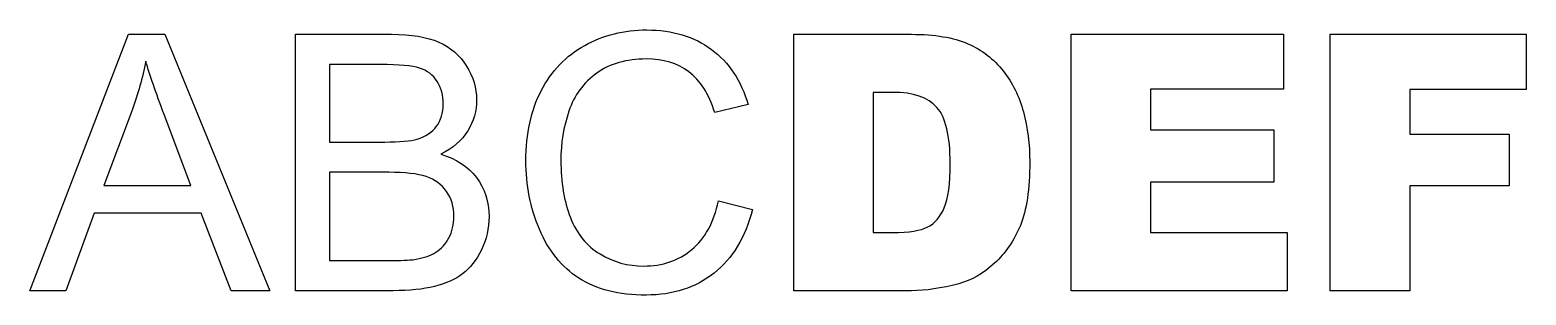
# Model space of a CAD drawing. Header units: millimetres. Extents: x 10 to 68.4, y 9.7 to 20.
import ezdxf

# ---------------------------------------------------------------- set-up
doc = ezdxf.new("R2010")
doc.units = ezdxf.units.MM
doc.layers.get('0').update_dxf_attribs({"lineweight": 25, "true_color": 0xffffff})

msp = doc.modelspace()

# ---------------------------------------------------------------- linework, layer by layer
for p, q in [((10, 9.829), (13.84, 19.829)), ((13.84, 19.829), (15.266, 19.829)), ((15.266, 19.829), (19.359, 9.829)), ((20.36, 9.829), (20.36, 19.829)), ((20.36, 19.829), (24.112, 19.829)), ((39.804, 19.829), (44.395, 19.829)), ((39.804, 9.829), (39.804, 19.829)), ((50.622, 19.829), (58.903, 19.829)), ((50.622, 9.829), (50.622, 19.829)), ((58.903, 19.829), (58.903, 17.694)), ((60.729, 19.829), (68.369, 19.829)), ((60.729, 9.829), (60.729, 19.829)), ((68.369, 19.829), (68.369, 17.681)), ((23.682, 18.649), (21.683, 18.649)), ((21.683, 18.649), (21.683, 15.628)), ((42.894, 17.565), (42.894, 12.101)), ((43.665, 17.565), (42.894, 17.565)), ((58.903, 17.694), (53.719, 17.694)), ((53.719, 17.694), (53.719, 16.105)), ((68.369, 17.681), (63.833, 17.681)), ((63.833, 17.681), (63.833, 15.935)), ((38.019, 17.087), (36.716, 16.78)), ((13.984, 16.869), (12.885, 13.936)), ((16.276, 13.936), (15.232, 16.705)), ((53.719, 16.105), (58.528, 16.105)), ((58.528, 16.105), (58.528, 14.065)), ((63.833, 15.935), (67.708, 15.935)), ((67.708, 15.935), (67.708, 13.915)), ((21.683, 15.628), (23.846, 15.628)), ((23.996, 14.447), (21.683, 14.447)), ((21.683, 14.447), (21.683, 11.01)), ((58.528, 14.065), (53.719, 14.065)), ((53.719, 14.065), (53.719, 12.094)), ((12.885, 13.936), (16.276, 13.936)), ((67.708, 13.915), (63.833, 13.915)), ((63.833, 13.915), (63.833, 9.829)), ((12.503, 12.858), (11.405, 9.829)), ((16.685, 12.858), (12.503, 12.858)), ((17.851, 9.829), (16.685, 12.858)), ((36.866, 13.336), (38.189, 13.001)), ((42.894, 12.101), (43.651, 12.101)), ((53.719, 12.094), (59.053, 12.094)), ((59.053, 12.094), (59.053, 9.829)), ((21.683, 11.01), (24.173, 11.01)), ((11.405, 9.829), (10, 9.829)), ((19.359, 9.829), (17.851, 9.829)), ((24.173, 9.829), (20.36, 9.829)), ((44.395, 9.829), (39.804, 9.829)), ((59.053, 9.829), (50.622, 9.829)), ((63.833, 9.829), (60.729, 9.829))]:
    msp.add_line(p, q)
for points in [[(31.644, 19.396), (32.378, 19.799), (33.187, 20), (34.069, 20)], [(34.069, 20), (35.069, 20), (35.911, 19.745), (36.593, 19.236)], [(24.112, 19.829), (24.876, 19.829), (25.488, 19.728), (25.95, 19.526)], [(25.95, 19.526), (26.412, 19.324), (26.773, 19.012), (27.035, 18.591)], [(29.946, 17.63), (30.343, 18.405), (30.91, 18.994), (31.644, 19.396)], [(44.395, 19.829), (45.299, 19.829), (46.031, 19.707), (46.588, 19.461)], [(46.588, 19.461), (47.145, 19.216), (47.605, 18.863), (47.969, 18.404)], [(14.523, 18.779), (14.395, 18.138), (14.216, 17.501), (13.984, 16.869)], [(15.232, 16.705), (14.914, 17.547), (14.677, 18.238), (14.523, 18.779)], [(34.042, 18.868), (33.273, 18.868), (32.631, 18.683), (32.115, 18.315)], [(35.706, 18.37), (35.265, 18.702), (34.71, 18.868), (34.042, 18.868)], [(36.593, 19.236), (37.275, 18.727), (37.75, 18.01), (38.019, 17.087)], [(25.203, 18.51), (24.907, 18.603), (24.4, 18.649), (23.682, 18.649)], [(25.885, 17.991), (25.726, 18.244), (25.499, 18.416), (25.203, 18.51)], [(27.035, 18.591), (27.296, 18.171), (27.427, 17.731), (27.427, 17.271)], [(32.115, 18.315), (31.599, 17.947), (31.236, 17.452), (31.027, 16.832)], [(36.716, 16.78), (36.484, 17.508), (36.147, 18.038), (35.706, 18.37)], [(47.969, 18.404), (48.333, 17.945), (48.596, 17.41), (48.76, 16.801)], [(26.124, 17.115), (26.124, 17.447), (26.044, 17.739), (25.885, 17.991)], [(29.349, 14.905), (29.349, 15.946), (29.548, 16.854), (29.946, 17.63)], [(45.384, 16.978), (45.038, 17.369), (44.465, 17.565), (43.665, 17.565)], [(25.868, 16.241), (26.039, 16.473), (26.124, 16.764), (26.124, 17.115)], [(27.427, 17.271), (27.427, 16.844), (27.311, 16.442), (27.079, 16.064)], [(45.902, 14.802), (45.902, 15.862), (45.729, 16.587), (45.384, 16.978)], [(31.027, 16.832), (30.818, 16.211), (30.713, 15.571), (30.713, 14.911)], [(48.76, 16.801), (48.924, 16.191), (49.006, 15.546), (49.006, 14.864)], [(25.108, 15.744), (25.444, 15.844), (25.698, 16.01), (25.868, 16.241)], [(27.079, 16.064), (26.847, 15.687), (26.497, 15.382), (26.028, 15.15)], [(23.846, 15.628), (24.432, 15.628), (24.853, 15.666), (25.108, 15.744)], [(26.028, 15.15), (26.633, 14.973), (27.098, 14.67), (27.423, 14.243)], [(29.877, 12.224), (29.525, 13.056), (29.349, 13.95), (29.349, 14.905)], [(30.713, 14.911), (30.713, 14.061), (30.837, 13.319), (31.085, 12.684)], [(45.67, 13.066), (45.825, 13.423), (45.902, 14.002), (45.902, 14.802)], [(49.006, 14.864), (49.006, 13.795), (48.884, 12.966), (48.641, 12.377)], [(25.459, 14.28), (25.12, 14.392), (24.632, 14.447), (23.996, 14.447)], [(26.253, 13.701), (26.062, 13.976), (25.798, 14.169), (25.459, 14.28)], [(27.423, 14.243), (27.748, 13.815), (27.911, 13.311), (27.911, 12.729)], [(26.54, 12.729), (26.54, 13.101), (26.444, 13.425), (26.253, 13.701)], [(35.822, 11.432), (36.336, 11.86), (36.684, 12.494), (36.866, 13.336)], [(38.189, 13.001), (37.912, 11.915), (37.413, 11.086), (36.692, 10.515)], [(45.029, 12.316), (45.302, 12.459), (45.516, 12.709), (45.67, 13.066)], [(26.342, 11.886), (26.474, 12.129), (26.54, 12.41), (26.54, 12.729)], [(27.911, 12.729), (27.911, 12.26), (27.812, 11.825), (27.614, 11.422)], [(31.085, 12.684), (31.333, 12.05), (31.718, 11.576), (32.241, 11.262)], [(43.651, 12.101), (44.297, 12.101), (44.756, 12.173), (45.029, 12.316)], [(48.641, 12.377), (48.397, 11.788), (48.06, 11.295), (47.628, 10.897)], [(25.837, 11.33), (26.042, 11.457), (26.21, 11.643), (26.342, 11.886)], [(31.419, 10.317), (30.744, 10.756), (30.23, 11.392), (29.877, 12.224)], [(25.073, 11.057), (25.378, 11.112), (25.633, 11.203), (25.837, 11.33)], [(27.614, 11.422), (27.417, 11.02), (27.172, 10.709), (26.881, 10.491)], [(32.241, 11.262), (32.764, 10.948), (33.33, 10.791), (33.939, 10.791)], [(33.939, 10.791), (34.681, 10.791), (35.308, 11.005), (35.822, 11.432)], [(24.173, 11.01), (24.6, 11.01), (24.901, 11.025), (25.073, 11.057)], [(36.692, 10.515), (35.971, 9.944), (35.09, 9.659), (34.049, 9.659)], [(47.628, 10.897), (47.196, 10.499), (46.732, 10.234), (46.236, 10.102)], [(25.786, 9.997), (25.347, 9.885), (24.81, 9.829), (24.173, 9.829)], [(26.881, 10.491), (26.59, 10.273), (26.225, 10.108), (25.786, 9.997)], [(34.049, 9.659), (32.971, 9.659), (32.094, 9.878), (31.419, 10.317)], [(46.236, 10.102), (45.559, 9.92), (44.945, 9.829), (44.395, 9.829)]]:
    msp.add_open_spline(points, degree=3)

doc.saveas('drawing.dxf')
